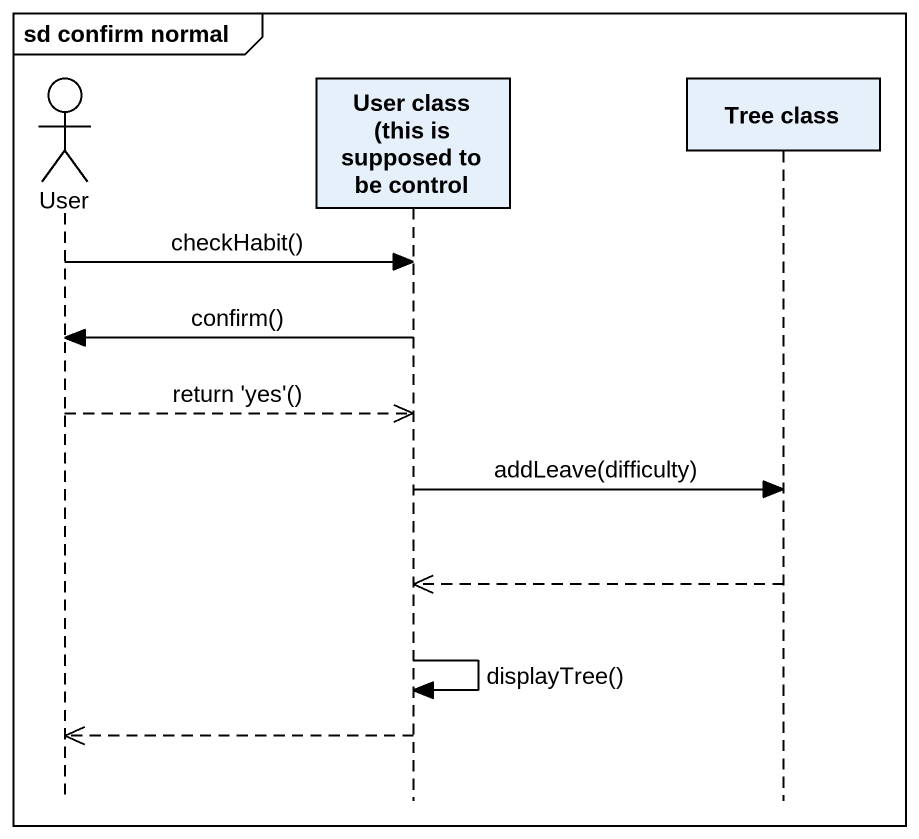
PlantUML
@startuml
mainframe sd confirm normal
hide footbox
actor User
participant "User class (this is supposed to be control" as User_class_this_is_supposed
participant "Tree class" as Tree_class

User -> User_class_this_is_supposed : checkHabit()
User_class_this_is_supposed -> User : confirm()
User -->> User_class_this_is_supposed : return 'yes'()
User_class_this_is_supposed -> Tree_class : addLeave(difficulty)
Tree_class -->> User_class_this_is_supposed
User_class_this_is_supposed -> User_class_this_is_supposed : displayTree()
User_class_this_is_supposed -->> User
@enduml
